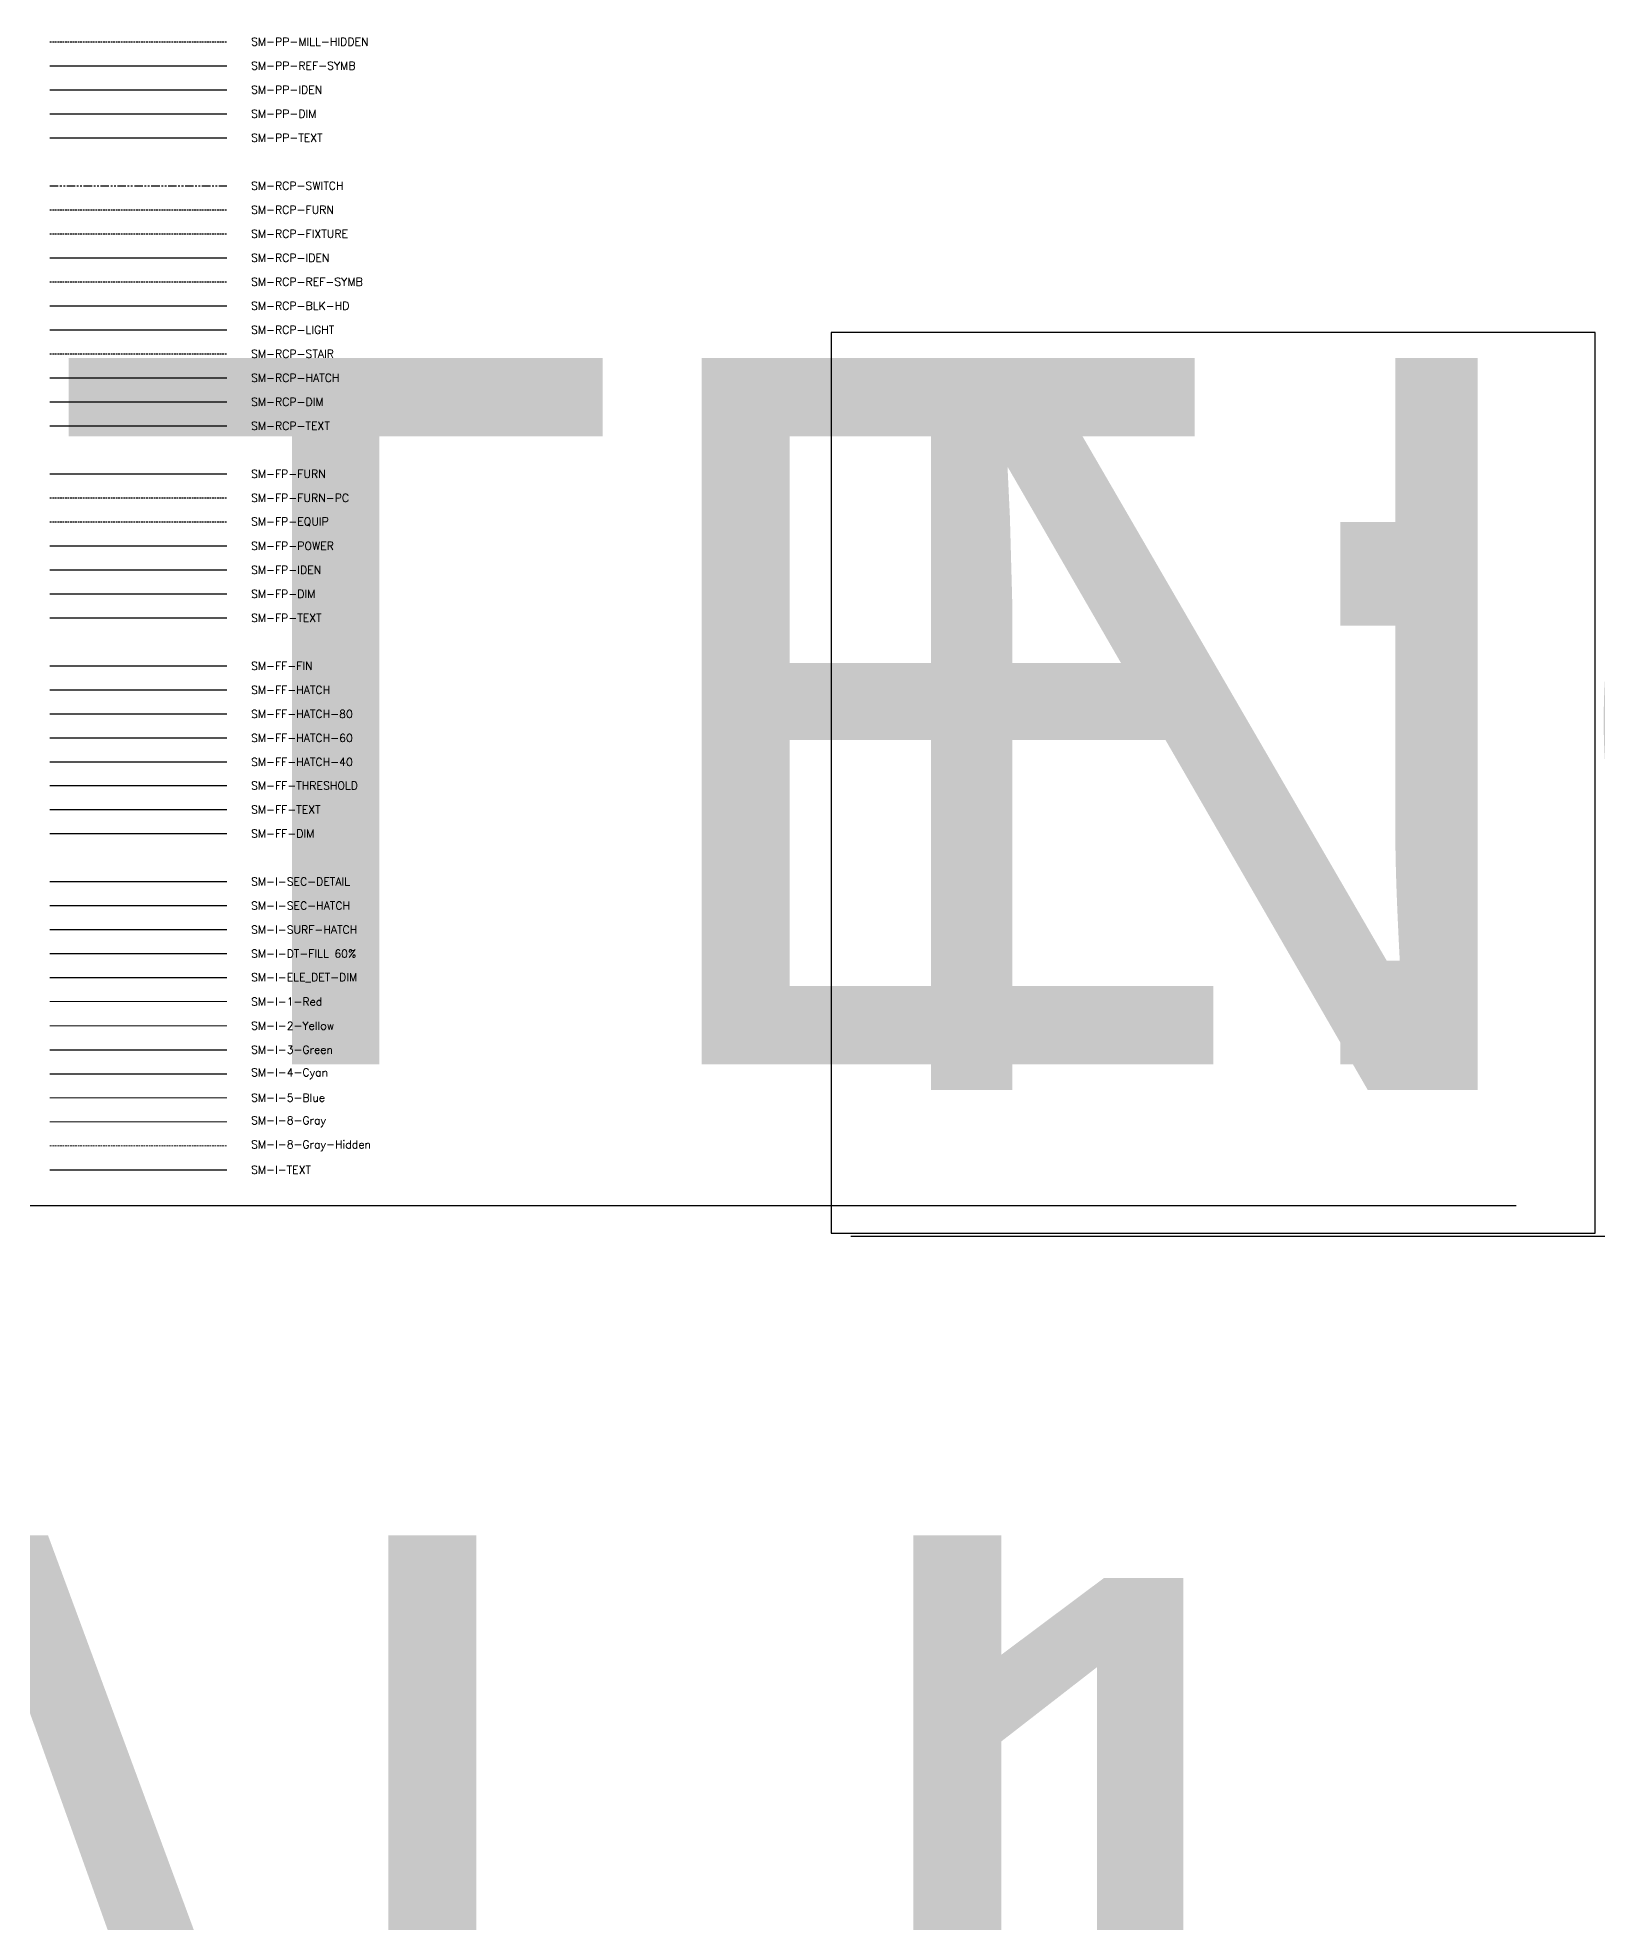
# Model space of a CAD drawing. Header units: inches. Extents: x -11160 to 9368, y -3485 to 2663.
# Drawn here: x -3673.6 to -3442.9, y 428.7 to 707.5 of the extents above; entities that cross this region are included whole.
import ezdxf
from ezdxf.enums import TextEntityAlignment as Align

# ---------------------------------------------------------------- set-up
doc = ezdxf.new("R2018")
doc.units = ezdxf.units.IN
doc.header["$MEASUREMENT"] = 0
doc.linetypes.add('HIDDEN', pattern=[0.375, 0.25, -0.125])
doc.linetypes.add('PHANTOM', pattern=[2.5, 1.25, -0.25, 0.25, -0.25, 0.25, -0.25])
for name, color, linetype in [('I-Anno-Code', 2, 'Continuous'), ('SM-FF-DIM', 1, 'Continuous'), ('SM-FF-FIN', 1, 'Continuous'), ('SM-FF-HATCH', 8, 'Continuous'), ('SM-FF-HATCH-40', 254, 'Continuous'), ('SM-FF-HATCH-60', 252, 'Continuous'), ('SM-FF-HATCH-80', 9, 'Continuous'), ('SM-FF-TEXT', 2, 'Continuous'), ('SM-FF-THRESHOLD', 1, 'Continuous'), ('SM-FP-DIM', 1, 'Continuous'), ('SM-FP-EQUIP', 1, 'HIDDEN'), ('SM-FP-FURN', 1, 'Continuous'), ('SM-FP-FURN-PC', 1, 'HIDDEN'), ('SM-FP-IDEN', 2, 'Continuous'), ('SM-FP-POWER', 3, 'Continuous'), ('SM-FP-TEXT', 2, 'Continuous'), ('SM-I-3-Green', 3, 'Continuous'), ('SM-I-4-Cyan', 4, 'Continuous'), ('SM-I-DT-FILL 60%', 252, 'Continuous'), ('SM-I-ELE_DET-DIM', 1, 'Continuous'), ('SM-I-SEC-DETAIL', 1, 'Continuous'), ('SM-I-SECTION_HATCH', 8, 'Continuous'), ('SM-I-SURFACE_HATCH', 9, 'Continuous'), ('SM-I-TEXT', 2, 'Continuous'), ('SM-PP-DIM', 1, 'Continuous'), ('SM-PP-IDEN', 2, 'Continuous'), ('SM-PP-MILL-HIDDEN', 8, 'HIDDEN'), ('SM-PP-REF-SYMB', 181, 'Continuous'), ('SM-PP-TEXT', 2, 'Continuous'), ('SM-RCP-BLK-HD', 2, 'Continuous'), ('SM-RCP-DIM', 1, 'Continuous'), ('SM-RCP-FIXTURE', 8, 'HIDDEN'), ('SM-RCP-FURN', 8, 'HIDDEN'), ('SM-RCP-HATCH', 8, 'Continuous'), ('SM-RCP-IDEN', 2, 'Continuous'), ('SM-RCP-LIGHT', 2, 'Continuous'), ('SM-RCP-REF-SYMB', 181, 'HIDDEN'), ('SM-RCP-STAIR', 1, 'HIDDEN'), ('SM-RCP-SWITCH', 1, 'PHANTOM'), ('SM-RCP-TEXT', 2, 'Continuous')]:
    doc.layers.add(name, color=color, linetype=linetype)
for name, color, linetype, lineweight in [('SM-I-1-Red', 1, 'Continuous', 9), ('SM-I-2-Yellow', 2, 'Continuous', 15), ('SM-I-5-Blue', 5, 'Continuous', 9), ('SM-I-8-Gray', 8, 'Continuous', 9), ('SM-I-8-Gray-Hidn', 8, 'HIDDEN', 9)]:
    doc.layers.add(name, color=color, linetype=linetype, lineweight=lineweight)
doc.styles.add('SMM-1', font='romans.shx', dxfattribs={"height": 2})

# ---------------------------------------------------------------- blocks, each defined once
blk = doc.blocks.new('*U137')
at = {"color": 0, "linetype": 'ByBlock'}
for p, q in [((0, 3.02), (0, -67.46)), ((59.83, 3.02), (0, 3.02)), ((59.83, -67.46), (59.83, 3.02)), ((0, -67.46), (59.83, -67.46))]:
    blk.add_line(p, q, dxfattribs=at)
at = {"layer": 'I-Anno-Code', "lineweight": 30, "flags": 104}
blk.add_attdef('Text', text='', height=2, dxfattribs=at).set_placement((1.55, 1.03), align=Align.TOP_LEFT)

msp = doc.modelspace()

# ---------------------------------------------------------------- linework, layer by layer
at = {"layer": 'SM-FF-DIM'}
msp.add_line((-3671.82475, 589.77335), (-3645.61792, 589.77335), dxfattribs=at)
at = {"layer": 'SM-FF-FIN'}
msp.add_line((-3671.82475, 614.57513), (-3645.61792, 614.57513), dxfattribs=at)
at = {"layer": 'SM-FF-HATCH'}
msp.add_line((-3671.82475, 611.02348), (-3645.61792, 611.02348), dxfattribs=at)
at = {"layer": 'SM-FF-HATCH-40'}
msp.add_line((-3671.82475, 600.36855), (-3645.61792, 600.36855), dxfattribs=at)
at = {"layer": 'SM-FF-HATCH-60'}
msp.add_line((-3671.82475, 603.9202), (-3645.61792, 603.9202), dxfattribs=at)
at = {"layer": 'SM-FF-HATCH-80'}
msp.add_line((-3671.82475, 607.47184), (-3645.61792, 607.47184), dxfattribs=at)
at = {"layer": 'SM-FF-TEXT'}
msp.add_line((-3671.82475, 593.325), (-3645.61792, 593.325), dxfattribs=at)
at = {"layer": 'SM-FF-THRESHOLD'}
msp.add_line((-3671.82475, 596.87664), (-3645.61792, 596.87664), dxfattribs=at)
at = {"layer": 'SM-FP-DIM'}
msp.add_line((-3671.82475, 625.23006), (-3645.61792, 625.23006), dxfattribs=at)
at = {"layer": 'SM-FP-EQUIP'}
msp.add_line((-3671.82475, 635.88499), (-3645.61792, 635.88499), dxfattribs=at)
at = {"layer": 'SM-FP-FURN'}
msp.add_line((-3671.82475, 642.98828), (-3645.61792, 642.98828), dxfattribs=at)
at = {"layer": 'SM-FP-FURN-PC'}
msp.add_line((-3671.82475, 639.43664), (-3645.61792, 639.43664), dxfattribs=at)
at = {"layer": 'SM-FP-IDEN'}
msp.add_line((-3671.82475, 628.78171), (-3645.61792, 628.78171), dxfattribs=at)
at = {"layer": 'SM-FP-POWER'}
msp.add_line((-3671.82475, 632.33335), (-3645.61792, 632.33335), dxfattribs=at)
at = {"layer": 'SM-FP-TEXT'}
msp.add_line((-3671.82475, 621.67842), (-3645.61792, 621.67842), dxfattribs=at)
at = {"layer": 'SM-I-1-Red', "color": 1}
msp.add_line((-3671.82475, 564.91184), (-3645.61792, 564.91184), dxfattribs=at)
at = {"layer": 'SM-I-2-Yellow', "color": 2}
msp.add_line((-3671.82475, 561.3602), (-3645.61792, 561.3602), dxfattribs=at)
at = {"layer": 'SM-I-3-Green', "color": 3}
msp.add_line((-3671.82475, 557.80855), (-3645.61792, 557.80855), dxfattribs=at)
at = {"layer": 'SM-I-4-Cyan', "color": 4}
msp.add_line((-3671.82475, 554.25691), (-3645.61792, 554.25691), dxfattribs=at)
at = {"layer": 'SM-I-5-Blue', "color": 5}
msp.add_line((-3671.82475, 550.70526), (-3645.61792, 550.70526), dxfattribs=at)
at = {"layer": 'SM-I-8-Gray', "color": 8}
msp.add_line((-3671.82475, 547.15362), (-3645.61792, 547.15362), dxfattribs=at)
at = {"layer": 'SM-I-8-Gray-Hidn', "color": 8}
msp.add_line((-3671.82475, 543.60197), (-3645.61792, 543.60197), dxfattribs=at)
at = {"layer": 'SM-I-DT-FILL 60%'}
msp.add_line((-3671.82475, 572.01513), (-3645.61792, 572.01513), dxfattribs=at)
at = {"layer": 'SM-I-ELE_DET-DIM'}
msp.add_line((-3671.82475, 568.46349), (-3645.61792, 568.46349), dxfattribs=at)
at = {"layer": 'SM-I-SEC-DETAIL'}
msp.add_line((-3671.82475, 582.67006), (-3645.61792, 582.67006), dxfattribs=at)
at = {"layer": 'SM-I-SECTION_HATCH'}
msp.add_line((-3671.82475, 579.11842), (-3645.61792, 579.11842), dxfattribs=at)
at = {"layer": 'SM-I-SURFACE_HATCH'}
msp.add_line((-3671.82475, 575.56677), (-3645.61792, 575.56677), dxfattribs=at)
at = {"layer": 'SM-I-TEXT'}
msp.add_line((-3671.82475, 540.05033), (-3645.61792, 540.05033), dxfattribs=at)
at = {"layer": 'SM-PP-DIM'}
msp.add_line((-3671.82475, 696.26295), (-3645.61792, 696.26295), dxfattribs=at)
at = {"layer": 'SM-PP-IDEN'}
msp.add_line((-3671.82475, 699.81459), (-3645.61792, 699.81459), dxfattribs=at)
at = {"layer": 'SM-PP-MILL-HIDDEN', "linetype": 'HIDDEN'}
msp.add_line((-3671.82475, 706.91788), (-3645.61792, 706.91788), dxfattribs=at)
at = {"layer": 'SM-PP-REF-SYMB'}
msp.add_line((-3671.82475, 703.36624), (-3645.61792, 703.36624), dxfattribs=at)
at = {"layer": 'SM-PP-TEXT'}
msp.add_line((-3671.82475, 692.7113), (-3645.61792, 692.7113), dxfattribs=at)
at = {"layer": 'SM-RCP-BLK-HD'}
msp.add_line((-3671.82475, 667.84979), (-3645.61792, 667.84979), dxfattribs=at)
at = {"layer": 'SM-RCP-DIM'}
msp.add_line((-3671.82475, 653.64322), (-3645.61792, 653.64322), dxfattribs=at)
at = {"layer": 'SM-RCP-FIXTURE'}
msp.add_line((-3671.82475, 678.50473), (-3645.61792, 678.50473), dxfattribs=at)
at = {"layer": 'SM-RCP-FURN'}
msp.add_line((-3671.82475, 682.05637), (-3645.61792, 682.05637), dxfattribs=at)
at = {"layer": 'SM-RCP-HATCH'}
msp.add_line((-3671.82475, 657.19486), (-3645.61792, 657.19486), dxfattribs=at)
at = {"layer": 'SM-RCP-IDEN'}
msp.add_line((-3671.82475, 674.95308), (-3645.61792, 674.95308), dxfattribs=at)
at = {"layer": 'SM-RCP-LIGHT'}
msp.add_line((-3671.82475, 664.29815), (-3645.61792, 664.29815), dxfattribs=at)
at = {"layer": 'SM-RCP-REF-SYMB'}
msp.add_line((-3671.82475, 671.40144), (-3645.61792, 671.40144), dxfattribs=at)
at = {"layer": 'SM-RCP-STAIR'}
msp.add_line((-3671.82475, 660.7465), (-3645.61792, 660.7465), dxfattribs=at)
at = {"layer": 'SM-RCP-SWITCH'}
msp.add_line((-3671.82475, 685.60801), (-3645.61792, 685.60801), dxfattribs=at)
at = {"layer": 'SM-RCP-TEXT'}
msp.add_line((-3671.82475, 650.09157), (-3645.61792, 650.09157), dxfattribs=at)

# ---------------------------------------------------------------- block references
at = {"layer": 'SM-RCP-LIGHT'}
ref = msp.add_blockref('*U137', (-3884.64503, 658.16933), dxfattribs=dict(at, xscale=1.889763779527559, yscale=1.889763779527559, zscale=1.889763779527559))
lines = msp.add_mtext('{\\LNOTE:\\P}1. ALL HATCHING ARE SETUP FOR USE IN SCALE 1:50\\PREMEMBER TO RESCALE HATCHING IF USED IN ANOTHER SCALE', dxfattribs={"layer": 'I-Anno-Code', "insert": (-3881.70939, 660.10914), "char_height": 104.467735, "attachment_point": 1})
ref.add_attrib('Text', '', (-3881.70939, 660.10914), dxfattribs={"flags": 104}).embed_mtext(lines)
ref = msp.add_blockref('*U137', (-3556.24334, 658.16933), dxfattribs=dict(at, xscale=1.889763779527559, yscale=1.889763779527559, zscale=1.889763779527559))
lines = msp.add_mtext("{\\LNOTE:\\P}1. AFTER INSERTING ITEM TO YOUR DRAWING PUT IT INTO THE APPROPRIATE LAYER\\P2. NOTHING SUPPOSE TO BE IN LAYER '0' - LAYER '0' IS A SERVICE LAYER - IT IS DEDICATED FOR USAGE IN BLOCKS\\P3. LAYER 'SM-REVISION_#' IS A BASIC REVISION LAYER.\\PPLEASE, CREATE NEW LAYER FOR EVERY NEXT REVISION WITH THE CORRESPONDING NUMBER", dxfattribs={"layer": 'I-Anno-Code', "insert": (-3553.3077, 660.10914), "char_height": 108.24779206, "attachment_point": 1})
ref.add_attrib('Text', '', (-3553.3077, 660.10914), dxfattribs={"flags": 104}).embed_mtext(lines)

# ---------------------------------------------------------------- texts
at = {"layer": 'SM-FF-DIM', "insert": (-3642.06627, 589.77335), "char_height": 1.183881, "attachment_point": 4, "style": 'SMM-1'}
msp.add_mtext('SM-FF-DIM', dxfattribs=at)
at = {"layer": 'SM-FF-FIN', "insert": (-3642.06627, 614.57513), "char_height": 1.183881, "attachment_point": 4, "style": 'SMM-1'}
msp.add_mtext('SM-FF-FIN', dxfattribs=at)
at = {"layer": 'SM-FF-HATCH', "insert": (-3642.06627, 611.02348), "char_height": 1.1838814, "attachment_point": 4, "style": 'SMM-1'}
msp.add_mtext('SM-FF-HATCH', dxfattribs=at)
at = {"layer": 'SM-FF-HATCH-40', "insert": (-3642.06627, 600.36855), "char_height": 1.1838814, "attachment_point": 4, "style": 'SMM-1'}
msp.add_mtext('SM-FF-HATCH-40', dxfattribs=at)
at = {"layer": 'SM-FF-HATCH-60', "insert": (-3642.06627, 603.9202), "char_height": 1.1838814, "attachment_point": 4, "style": 'SMM-1'}
msp.add_mtext('SM-FF-HATCH-60', dxfattribs=at)
at = {"layer": 'SM-FF-HATCH-80', "insert": (-3642.06627, 607.47184), "char_height": 1.1838814, "attachment_point": 4, "style": 'SMM-1'}
msp.add_mtext('SM-FF-HATCH-80', dxfattribs=at)
at = {"layer": 'SM-FF-TEXT', "insert": (-3642.06627, 593.325), "char_height": 1.183881, "attachment_point": 4, "style": 'SMM-1'}
msp.add_mtext('SM-FF-TEXT', dxfattribs=at)
at = {"layer": 'SM-FF-THRESHOLD', "insert": (-3642.06627, 596.87664), "char_height": 1.1838814, "attachment_point": 4, "style": 'SMM-1'}
msp.add_mtext('SM-FF-THRESHOLD', dxfattribs=at)
at = {"layer": 'SM-FP-DIM', "insert": (-3642.06627, 625.23006), "char_height": 1.183881, "attachment_point": 4, "style": 'SMM-1'}
msp.add_mtext('SM-FP-DIM', dxfattribs=at)
at = {"layer": 'SM-FP-EQUIP', "insert": (-3642.06627, 635.88499), "char_height": 1.1838814, "attachment_point": 4, "style": 'SMM-1'}
msp.add_mtext('SM-FP-EQUIP', dxfattribs=at)
at = {"layer": 'SM-FP-FURN', "insert": (-3642.06627, 642.98828), "char_height": 1.183881, "attachment_point": 4, "style": 'SMM-1'}
msp.add_mtext('SM-FP-FURN', dxfattribs=at)
at = {"layer": 'SM-FP-FURN-PC', "insert": (-3642.06627, 639.43664), "char_height": 1.1838814, "attachment_point": 4, "style": 'SMM-1'}
msp.add_mtext('SM-FP-FURN-PC', dxfattribs=at)
at = {"layer": 'SM-FP-IDEN', "insert": (-3642.06627, 628.78171), "char_height": 1.183881, "attachment_point": 4, "style": 'SMM-1'}
msp.add_mtext('SM-FP-IDEN', dxfattribs=at)
at = {"layer": 'SM-FP-POWER', "insert": (-3642.06627, 632.33335), "char_height": 1.1838814, "attachment_point": 4, "style": 'SMM-1'}
msp.add_mtext('SM-FP-POWER', dxfattribs=at)
at = {"layer": 'SM-FP-TEXT', "insert": (-3642.06627, 621.67842), "char_height": 1.183881, "attachment_point": 4, "style": 'SMM-1'}
msp.add_mtext('SM-FP-TEXT', dxfattribs=at)
at = {"layer": 'SM-I-2-Yellow', "color": 2, "insert": (-3642.06627, 561.3602), "char_height": 1.1838814, "attachment_point": 4, "style": 'SMM-1'}
msp.add_mtext('SM-I-2-Yellow', dxfattribs=at)
at = {"layer": 'SM-I-3-Green', "color": 3, "insert": (-3642.06627, 557.80855), "char_height": 1.1838814, "attachment_point": 4, "style": 'SMM-1'}
msp.add_mtext('SM-I-3-Green', dxfattribs=at)
at = {"layer": 'SM-I-4-Cyan', "color": 4, "insert": (-3642.06627, 554.25691), "char_height": 1.1838814, "attachment_point": 4, "style": 'SMM-1'}
msp.add_mtext('SM-I-4-Cyan', dxfattribs=at)
at = {"layer": 'SM-I-5-Blue', "color": 5, "insert": (-3642.06627, 550.70526), "char_height": 1.1838814, "attachment_point": 4, "style": 'SMM-1'}
msp.add_mtext('SM-I-5-Blue', dxfattribs=at)
at = {"layer": 'SM-I-8-Gray', "color": 8, "insert": (-3642.06627, 547.15362), "char_height": 1.1838814, "attachment_point": 4, "style": 'SMM-1'}
msp.add_mtext('SM-I-8-Gray', dxfattribs=at)
at = {"layer": 'SM-I-8-Gray-Hidn', "color": 8, "insert": (-3642.06627, 543.60197), "char_height": 1.1838814, "attachment_point": 4, "style": 'SMM-1'}
msp.add_mtext('SM-I-8-Gray-Hidden ', dxfattribs=at)
at = {"layer": 'SM-I-DT-FILL 60%', "insert": (-3642.06627, 572.01513), "char_height": 1.1838814, "attachment_point": 4, "style": 'SMM-1'}
msp.add_mtext('SM-I-DT-FILL 60%', dxfattribs=at)
at = {"layer": 'SM-I-ELE_DET-DIM', "insert": (-3642.06627, 568.46349), "char_height": 1.1838814, "attachment_point": 4, "style": 'SMM-1'}
msp.add_mtext('SM-I-ELE_DET-DIM', dxfattribs=at)
at = {"layer": 'SM-I-SEC-DETAIL', "attachment_point": 4, "style": 'SMM-1'}
for s, insert, char_height in [('SM-I-SEC-DETAIL', (-3642.06627, 582.67006), 1.1838814), ('SM-I-1-Red', (-3642.06627, 564.91184), 1.183881)]:
    msp.add_mtext(s, dxfattribs=dict(at, insert=insert, char_height=char_height))
at = {"layer": 'SM-I-SECTION_HATCH', "insert": (-3642.06627, 579.11842), "char_height": 1.1838814, "attachment_point": 4, "style": 'SMM-1'}
msp.add_mtext('SM-I-SEC-HATCH', dxfattribs=at)
at = {"layer": 'SM-I-SURFACE_HATCH', "insert": (-3642.06627, 575.56677), "char_height": 1.1838814, "attachment_point": 4, "style": 'SMM-1'}
msp.add_mtext('SM-I-SURF-HATCH', dxfattribs=at)
at = {"layer": 'SM-I-TEXT', "insert": (-3642.06627, 540.05033), "char_height": 1.183881, "attachment_point": 4, "style": 'SMM-1'}
msp.add_mtext('SM-I-TEXT', dxfattribs=at)
at = {"layer": 'SM-PP-DIM', "insert": (-3642.06627, 696.26295), "char_height": 1.183881, "attachment_point": 4, "style": 'SMM-1'}
msp.add_mtext('SM-PP-DIM', dxfattribs=at)
at = {"layer": 'SM-PP-IDEN', "insert": (-3642.06627, 699.81459), "char_height": 1.183881, "attachment_point": 4, "style": 'SMM-1'}
msp.add_mtext('SM-PP-IDEN', dxfattribs=at)
at = {"layer": 'SM-PP-MILL-HIDDEN', "insert": (-3642.06627, 706.91788), "char_height": 1.1838814, "attachment_point": 4, "style": 'SMM-1'}
msp.add_mtext('SM-PP-MILL-HIDDEN', dxfattribs=at)
at = {"layer": 'SM-PP-REF-SYMB', "insert": (-3642.06627, 703.36624), "char_height": 1.1838814, "attachment_point": 4, "style": 'SMM-1'}
msp.add_mtext('SM-PP-REF-SYMB', dxfattribs=at)
at = {"layer": 'SM-PP-TEXT', "insert": (-3642.06627, 692.7113), "char_height": 1.183881, "attachment_point": 4, "style": 'SMM-1'}
msp.add_mtext('SM-PP-TEXT', dxfattribs=at)
at = {"layer": 'SM-RCP-BLK-HD', "insert": (-3642.06627, 667.84979), "char_height": 1.1838814, "attachment_point": 4, "style": 'SMM-1'}
msp.add_mtext('SM-RCP-BLK-HD', dxfattribs=at)
at = {"layer": 'SM-RCP-DIM', "insert": (-3642.06627, 653.64322), "char_height": 1.183881, "attachment_point": 4, "style": 'SMM-1'}
msp.add_mtext('SM-RCP-DIM', dxfattribs=at)
at = {"layer": 'SM-RCP-FIXTURE', "insert": (-3642.06627, 678.50473), "char_height": 1.1838814, "attachment_point": 4, "style": 'SMM-1'}
msp.add_mtext('SM-RCP-FIXTURE', dxfattribs=at)
at = {"layer": 'SM-RCP-FURN', "insert": (-3642.06627, 682.05637), "char_height": 1.1838814, "attachment_point": 4, "style": 'SMM-1'}
msp.add_mtext('SM-RCP-FURN', dxfattribs=at)
at = {"layer": 'SM-RCP-HATCH', "insert": (-3642.06627, 657.19486), "char_height": 1.1838814, "attachment_point": 4, "style": 'SMM-1'}
msp.add_mtext('SM-RCP-HATCH', dxfattribs=at)
at = {"layer": 'SM-RCP-IDEN', "insert": (-3642.06627, 674.95308), "char_height": 1.1838814, "attachment_point": 4, "style": 'SMM-1'}
msp.add_mtext('SM-RCP-IDEN', dxfattribs=at)
at = {"layer": 'SM-RCP-LIGHT', "insert": (-3642.06627, 664.29815), "char_height": 1.1838814, "attachment_point": 4, "style": 'SMM-1'}
msp.add_mtext('SM-RCP-LIGHT', dxfattribs=at)
at = {"layer": 'SM-RCP-REF-SYMB', "insert": (-3642.06627, 671.40144), "char_height": 1.1838814, "attachment_point": 4, "style": 'SMM-1'}
msp.add_mtext('SM-RCP-REF-SYMB', dxfattribs=at)
at = {"layer": 'SM-RCP-STAIR', "insert": (-3642.06627, 660.7465), "char_height": 1.1838814, "attachment_point": 4, "style": 'SMM-1'}
msp.add_mtext('SM-RCP-STAIR', dxfattribs=at)
at = {"layer": 'SM-RCP-SWITCH', "insert": (-3642.06627, 685.60801), "char_height": 1.1838814, "attachment_point": 4, "style": 'SMM-1'}
msp.add_mtext('SM-RCP-SWITCH', dxfattribs=at)
at = {"layer": 'SM-RCP-TEXT', "insert": (-3642.06627, 650.09157), "char_height": 1.1838814, "attachment_point": 4, "style": 'SMM-1'}
msp.add_mtext('SM-RCP-TEXT', dxfattribs=at)

doc.saveas('drawing.dxf')
